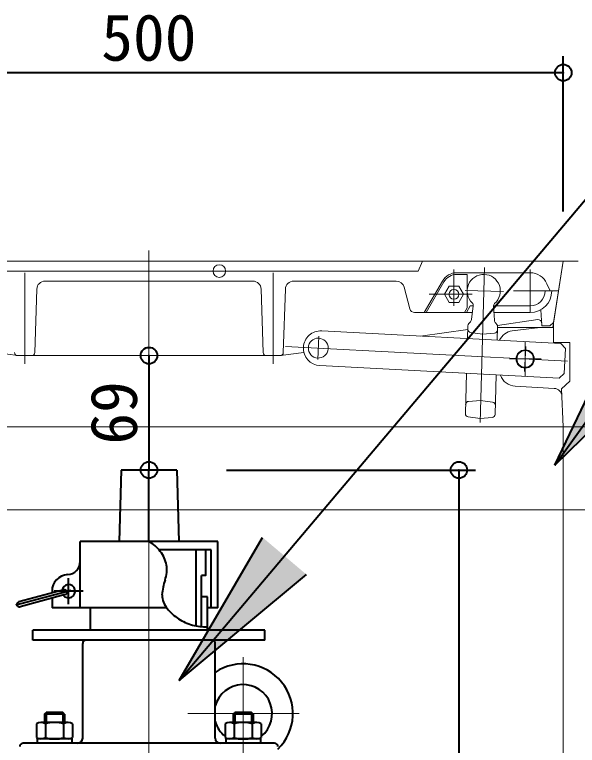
# Model space of a CAD drawing. Units: millimetres at full size, sheet at 1:20. Extents: x -5700 to 5714, y -3160 to 3160.
# Drawn here: x 300.8 to 640.4, y 2292.4 to 2733.3 of the extents above; entities that cross this region are included whole.
import ezdxf
from ezdxf.enums import TextEntityAlignment as Align

# ---------------------------------------------------------------- set-up
doc = ezdxf.new("R2010")
doc.units = ezdxf.units.MM
doc.header["$LTSCALE"] = 20
doc.header["$PDMODE"] = 32
doc.header["$PDSIZE"] = 10
for name, color, linetype, lineweight in [('0-5_TEMP01', 3, 'Continuous', 18), ('0-7_躯体', 7, 'Continuous', 9), ('0-9_消火栓', 2, 'Continuous', 40), ('0-C_寸法', 1, 'Continuous', 40)]:
    doc.layers.add(name, color=color, linetype=linetype, lineweight=lineweight)
doc.styles.add('ＭＳ ゴシック', font='')
doc.styles.get('ＭＳ ゴシック').set_extended_font_data('MS Gothic')

msp = doc.modelspace()

# ---------------------------------------------------------------- linework, layer by layer
at = {"layer": '0-5_TEMP01'}
for p, q in [((381.88, 2590.89), (381.88, 2434.52)), ((565.88, 2579.52), (565.88, 2557.53)), ((584.27, 2580.67), (581.63, 2487.14)), ((306.88, 2577.53), (306.88, 2522.53)), ((456.88, 2577.53), (456.88, 2522.53)), ((572.57, 2566.85), (595.72, 2566.19)), ((550.86, 2564.52), (576.88, 2564.52)), ((483.68, 2525.21), (484.42, 2539.31)), ((608.88, 2536.03), (608.88, 2515.04)), ((634.38, 2524.19), (464.24, 2533.11)), ((608.48, 2518.04), (609.26, 2533.02)), ((599.35, 2525.53), (618.52, 2525.53)), ((381.87, 2489.03), (381.87, 2219.02)), ((381.88, 2032.53), (381.88, 2458.53)), ((50.88, 2434.52), (712.88, 2434.52)), ((438.71, 2345.7), (438.71, 2203.19)), ((472.45, 2311.57), (405.3, 2311.57))]:
    msp.add_line(p, q, dxfattribs=at)
at = {"layer": '0-7_躯体'}
for p, q in [((123.88, 2584.52), (639.88, 2584.52)), ((631.88, 2584.52), (131.88, 2584.52)), ((624.26, 2584.52), (513.93, 2584.52)), ((544.38, 2578.53), (546.88, 2584.52)), ((631.88, 2584.52), (625.54, 2544.53)), ((626.01, 2547.53), (631.88, 2584.52)), ((640.88, 2584.52), (631.88, 2584.52)), ((611.88, 2579.52), (611.88, 2553.53)), ((544.38, 2578.53), (204.38, 2578.53)), ((567.64, 2577.53), (611.88, 2577.53)), ((567.64, 2576.53), (573.88, 2576.53)), ((573.88, 2576.53), (573.88, 2556.31)), ((444.54, 2572.53), (319.21, 2572.53)), ((531.02, 2572.53), (469.21, 2572.53)), ((558.99, 2572.53), (548.02, 2553.53)), ((549.17, 2553.53), (559.86, 2572.02)), ((623.88, 2566.53), (621.95, 2570.92)), ((312.94, 2529.46), (314.21, 2567.69)), ((450.81, 2529.46), (449.54, 2567.69)), ((464.21, 2567.69), (462.94, 2529.46)), ((535.86, 2568.8), (539.28, 2555.76)), ((560.1, 2564.52), (562.99, 2569.52)), ((562.99, 2569.52), (568.76, 2569.52)), ((571.65, 2564.52), (568.76, 2569.52)), ((623.95, 2566.53), (601.76, 2566.53)), ((620.88, 2566.53), (629.02, 2566.53)), ((562.99, 2559.52), (560.1, 2564.52)), ((568.76, 2559.52), (571.65, 2564.52)), ((562.99, 2559.52), (568.76, 2559.52)), ((575.73, 2557.53), (573.42, 2553.53)), ((575.73, 2557.53), (573.42, 2553.53)), ((575.73, 2557.53), (577.5, 2557.53)), ((576.49, 2549.3), (577.52, 2557.65)), ((589.7, 2557.53), (611.88, 2557.53)), ((590.28, 2548.91), (589.72, 2557.3)), ((542.18, 2553.53), (577.01, 2553.53)), ((549.17, 2553.53), (572.27, 2553.53)), ((572.27, 2553.53), (573.88, 2556.31)), ((589.97, 2553.53), (611.88, 2553.53)), ((618.29, 2555.22), (619.01, 2545.53)), ((616.61, 2549.23), (592.1, 2545.81)), ((179.15, 2544.76), (302.53, 2527.55)), ((574.28, 2545.46), (574.06, 2537.86)), ((574.9, 2546.86), (575.57, 2547.49)), ((591.09, 2547.05), (591.72, 2546.38)), ((592.27, 2544.95), (592.04, 2536.92)), ((592.26, 2544.53), (625.88, 2544.53)), ((617.88, 2544.53), (601.1, 2542.43)), ((623.7, 2545.53), (619.01, 2545.53)), ((623.7, 2545.53), (626.01, 2547.53)), ((625.88, 2535.53), (625.88, 2546.64)), ((630.39, 2534.91), (486.09, 2542.48)), ((574.21, 2543.32), (545.78, 2539.35)), ((602.88, 2542.65), (601.1, 2542.43)), ((635.88, 2535.53), (625.88, 2535.53)), ((635.88, 2535.53), (635.88, 2512.14)), ((633.23, 2531.76), (630.39, 2534.91)), ((632.45, 2516.78), (633.23, 2531.76)), ((460.94, 2527.53), (302.81, 2527.53)), ((475.34, 2529.52), (461.21, 2527.55)), ((629.3, 2513.94), (485, 2521.51)), ((573.47, 2516.86), (572.78, 2492.6)), ((591.45, 2515.93), (590.77, 2492.09)), ((632.45, 2516.78), (629.3, 2513.94)), ((602.86, 2509.04), (626.36, 2507.77)), ((630.88, 2507.53), (635.88, 2512.14)), ((631.88, 2484.52), (630.88, 2507.53)), ((574.77, 2499.95), (582.01, 2500.55)), ((582.01, 2500.55), (589.21, 2499.55)), ((574.5, 2490.56), (581.69, 2489.55)), ((581.69, 2489.55), (588.94, 2490.16)), ((196.1, 2484.52), (631.88, 2484.52)), ((631.88, 2484.52), (631.88, 2434.52)), ((712.88, 2484.52), (631.88, 2484.52)), ((50.88, 2434.52), (381.88, 2434.52)), ((672.88, 2434.52), (381.88, 2434.52)), ((631.88, 2434.52), (631.88, 2234.52))]:
    msp.add_line(p, q, dxfattribs=at)
msp.add_lwpolyline([(575.95, 2541.54), (583.14, 2540.53), (590.38, 2541.13)], dxfattribs=at)
for centre, radius in [((424.33, 2578.53), 3.81), ((565.88, 2564.52), 3), ((608.88, 2525.53), 5.5), ((608.88, 2525.53), 5.25), ((608.88, 2525.53), 5)]:
    msp.add_circle(centre, radius, dxfattribs=at)
for centre, radius, start, end in [((567.64, 2567.53), 10, 90, 150), ((567.64, 2567.53), 9, 90, 150), ((583.88, 2566.53), 10, 310.777, 225.984), ((611.88, 2566.53), 11, 23.556, 90), ((319.21, 2567.53), 5, 90, 178.091), ((444.54, 2567.53), 5, 1.909, 90), ((469.21, 2567.53), 5, 90, 178.091), ((531.02, 2567.53), 5, 14.744, 90), ((611.88, 2566.53), 9, 270, 0), ((611.88, 2566.53), 13, 270, 0), ((575.53, 2557.89), 2, 352.94, 45.984), ((591.71, 2557.44), 2, 130.777, 183.821), ((542.18, 2556.52), 3, 194.744, 270), ((573.51, 2549.67), 3, 313.38, 352.94), ((593.27, 2549.11), 3, 183.821, 223.381), ((616.88, 2547.25), 2, 4.236, 97.945), ((576.28, 2545.4), 2, 133.38, 178.38), ((590.27, 2545.01), 2, 358.381, 43.381), ((485.55, 2531.99), 10.5, 87, 177), ((576.22, 2543.53), 2, 178.381, 262.04), ((590.21, 2543.13), 2, 274.721, 358.381), ((602.34, 2532.51), 10, 97.125, 154.22), ((484.05, 2532.07), 6, 0, 355.198), ((485.55, 2531.99), 10.5, 177, 267), ((302.81, 2529.52), 2, 181.909, 270), ((310.94, 2529.52), 2, 270, 358.091), ((452.81, 2529.52), 2, 181.909, 270), ((460.94, 2529.52), 2, 270, 358.091), ((603.4, 2519.02), 10, 198.853, 266.907), ((626.08, 2502.78), 5, 2.463, 86.907), ((574.93, 2497.96), 2, 94.721, 178.38), ((588.93, 2497.57), 2, 358.38, 82.04), ((574.78, 2492.55), 2, 178.381, 262.04), ((588.78, 2492.14), 2, 274.721, 358.381)]:
    msp.add_arc(centre, radius, start, end, dxfattribs=at)
at = {"layer": '0-9_消火栓'}
for p, q in [((365.12, 2458.53), (363.8, 2415.44)), ((398.62, 2458.53), (365.12, 2458.53)), ((381.88, 2415.52), (381.88, 2458.53)), ((398.62, 2458.53), (399.95, 2415.44)), ((398.62, 2458.53), (399.95, 2415.44)), ((423.38, 2415.44), (340.38, 2415.44)), ((340.38, 2375.44), (340.38, 2415.44)), ((363.8, 2415.52), (399.95, 2415.52)), ((423.38, 2375.44), (423.38, 2415.44)), ((419.38, 2410.44), (387.83, 2410.44)), ((410.37, 2364.47), (410.37, 2410.44)), ((415.93, 2410.44), (416.12, 2410.24)), ((416.12, 2395.14), (416.12, 2410.24)), ((419.38, 2375.44), (419.38, 2410.44)), ((413.63, 2364.04), (413.63, 2394.94)), ((333.38, 2377.57), (333.38, 2393.3)), ((335, 2385.88), (301.49, 2376.9)), ((330.57, 2386.24), (303.3, 2378.93)), ((323.38, 2385.44), (323.38, 2384.31)), ((342.21, 2385.44), (324.59, 2385.44)), ((331.35, 2383.34), (304.07, 2376.04)), ((323.38, 2381.2), (323.38, 2375.44)), ((417.12, 2381.94), (413.63, 2381.94)), ((417.12, 2361.94), (417.12, 2381.94)), ((392.52, 2375.44), (323.38, 2375.44)), ((346.63, 2361.94), (346.63, 2375.44)), ((423.38, 2375.44), (417.12, 2375.44)), ((417.12, 2361.94), (417.12, 2375.44)), ((451.88, 2361.94), (311.88, 2361.94)), ((311.88, 2355.94), (311.88, 2361.94)), ((451.88, 2355.94), (451.88, 2361.94)), ((451.88, 2355.94), (311.88, 2355.94)), ((341.88, 2296.74), (341.88, 2353.94)), ((421.88, 2296.74), (421.88, 2353.94)), ((318.88, 2311.24), (318.88, 2306.24)), ((319.88, 2312.24), (319.88, 2306.24)), ((329.88, 2312.24), (319.88, 2312.24)), ((329.88, 2312.24), (329.88, 2306.24)), ((330.88, 2311.24), (329.88, 2312.24)), ((330.88, 2311.24), (330.88, 2306.24)), ((432.71, 2311.24), (432.71, 2306.24)), ((433.72, 2312.24), (433.72, 2306.24)), ((443.71, 2312.24), (433.72, 2312.24)), ((443.71, 2312.24), (443.71, 2306.24)), ((444.71, 2311.24), (443.71, 2312.24)), ((444.71, 2311.24), (444.71, 2306.24)), ((333.08, 2306.24), (316.66, 2306.24)), ((446.92, 2306.24), (430.5, 2306.24)), ((313.93, 2305.45), (313.93, 2297.05)), ((319.4, 2305.45), (319.4, 2297.05)), ((330.35, 2305.45), (330.35, 2297.05)), ((335.82, 2305.45), (335.82, 2297.05)), ((427.77, 2305.45), (427.77, 2297.05)), ((433.24, 2305.45), (433.24, 2297.05)), ((444.19, 2305.45), (444.19, 2297.05)), ((449.66, 2305.45), (449.66, 2297.05)), ((457.71, 2293.74), (305.87, 2293.74)), ((335.37, 2296.25), (314.38, 2296.25)), ((314.38, 2296.25), (314.38, 2293.74)), ((335.37, 2296.25), (335.37, 2293.74)), ((449.21, 2296.25), (428.22, 2296.25)), ((428.22, 2296.25), (428.22, 2293.74)), ((449.21, 2296.25), (449.21, 2293.74))]:
    msp.add_line(p, q, dxfattribs=at)
for points in [[(416.12, 2395.14), (415.93, 2394.94), (413.63, 2394.94)], [(330.88, 2311.24), (318.88, 2311.24), (319.88, 2312.24)], [(444.71, 2311.24), (432.71, 2311.24), (433.72, 2312.24)]]:
    msp.add_lwpolyline(points, dxfattribs=at)
for centre, radius, start, end in [((369.66, 2394.85), 23.95, 37.406, 59.3274), ((373.12, 2397.11), 19.82, 11.8299, 38.2819), ((332.38, 2403.41), 8, 273.185, 0), ((373.53, 2398.55), 19.16, 340.4894, 7.851), ((333.38, 2385.44), 10, 93.185, 180), ((423.39, 2380.89), 33.73, 160.4893, 176.0285), ((333.38, 2385.44), 4, 217.024, 172.976), ((330.96, 2384.79), 1.5, 285, 105), ((403.81, 2383.82), 14.07, 182.4084, 219.6681), ((303.68, 2377.49), 1.5, 105, 285), ((414.23, 2391.67), 27.11, 218.3958, 237.7464), ((416.03, 2393.81), 29.89, 237.0063, 254.5462), ((416.12, 2395.08), 31.14, 254.9956, 271.8338), ((343.88, 2353.94), 2, 90, 180), ((419.88, 2353.94), 2, 0, 90), ((438.71, 2311.57), 30, 314.427, 124.152), ((438.71, 2311.57), 17.5, 308.734, 164.233), ((316.66, 2301.16), 5.08, 57.419, 122.581), ((324.88, 2287.11), 19.14, 73.374, 106.626), ((333.08, 2301.16), 5.08, 57.419, 122.581), ((438.71, 2311.57), 17.5, 195.767, 231.265), ((430.5, 2301.16), 5.08, 57.419, 122.581), ((438.71, 2287.11), 19.14, 73.374, 106.626), ((446.92, 2301.16), 5.08, 57.419, 122.581), ((316.66, 2301.33), 5.08, 237.419, 302.581), ((324.88, 2315.38), 19.14, 253.374, 286.626), ((333.08, 2301.33), 5.08, 237.419, 302.581), ((430.5, 2301.33), 5.08, 237.419, 302.581), ((438.71, 2315.38), 19.14, 253.374, 286.626), ((446.92, 2301.33), 5.08, 237.419, 302.581), ((305.88, 2291.75), 2, 90, 180), ((338.88, 2296.74), 3, 270, 0), ((424.88, 2296.74), 3, 180, 270), ((457.71, 2291.75), 2, 0, 90)]:
    msp.add_arc(centre, radius, start, end, dxfattribs=at)
at = {"layer": '0-C_寸法'}
for p, q in [((631.88, 2614.52), (631.88, 2708.24)), ((631.88, 2698.24), (131.88, 2698.24)), ((400.08, 2331.44), (701.88, 2688.79)), ((626.76, 2461.35), (737.71, 2617.11)), ((626.76, 2461.35), (669.75, 2551.64)), ((626.76, 2461.35), (698.05, 2531.49)), ((381.87, 2527.53), (381.87, 2458.53)), ((428.62, 2458.53), (578.87, 2458.53)), ((568.87, 2458.53), (568.87, 2032.53)), ((400.08, 2331.44), (450.36, 2417.89)), ((400.08, 2331.44), (476.9, 2395.48))]:
    msp.add_line(p, q, dxfattribs=at)
for p in [(631.88, 2698.24), (381.87, 2527.53), (381.87, 2458.53), (568.87, 2458.53)]:
    msp.add_point(p, dxfattribs=at)
for points in [[(669.75, 2551.64), (698.05, 2531.49), (626.76, 2461.35)], [(450.36, 2417.89), (476.9, 2395.48), (400.08, 2331.44)]]:
    msp.add_solid(points, dxfattribs=at)

# ---------------------------------------------------------------- texts
at = {"layer": '0-C_寸法', "style": 'ＭＳ ゴシック'}
msp.add_text('500', height=28.15, dxfattribs=at).set_placement((353.08, 2697.02), align=Align.BOTTOM_LEFT)
msp.add_text('69', height=28.15, rotation=90, dxfattribs=at).set_placement((383.09, 2473.82), align=Align.BOTTOM_LEFT)

doc.saveas('drawing.dxf')
